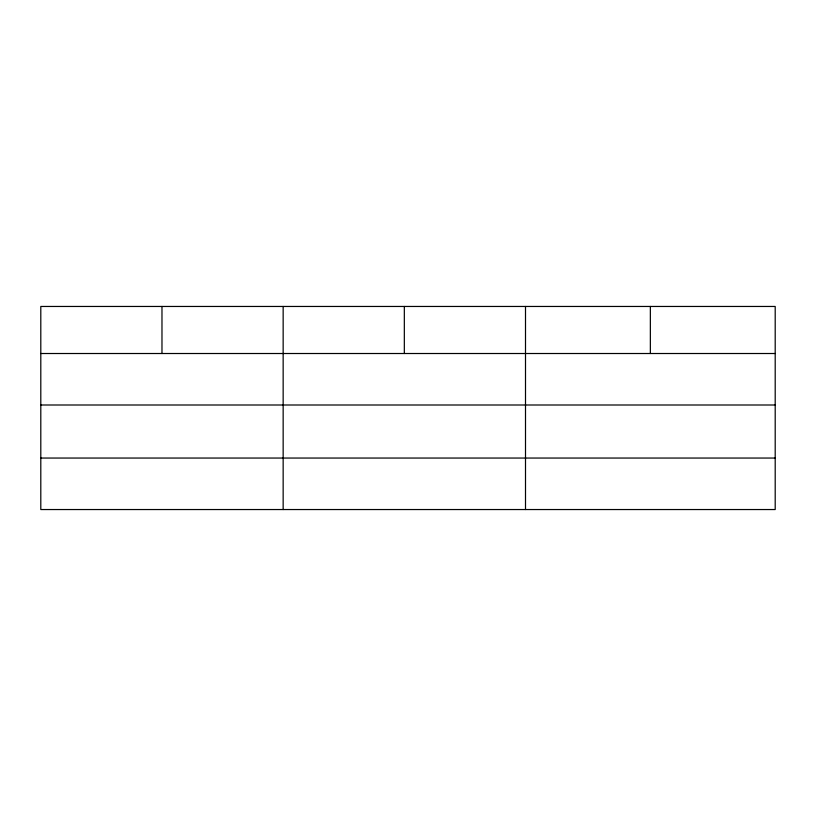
<?xml version="1.0" encoding="UTF-8"?>
<svg xmlns="http://www.w3.org/2000/svg" width="816" height="816" viewBox="0 0 816 816"><rect width="100%" height="100%" fill="white"/><g stroke="black" fill="none" stroke-linecap="round" stroke-linejoin="round"><path stroke-width="1.22" d="M775.2 405.001L775.2 306.459L40.8 306.459L40.8 509.541L775.2 509.541L775.2 405.001L40.8 405.001M40.8 353.512L775.2 353.512M40.8 458.051L775.2 458.051M650.352 306.459L650.352 353.512M525.504 306.459L525.504 509.541M404.328 306.459L404.328 353.512M283.152 306.459L283.152 509.541M161.976 306.459L161.976 353.512"/></g></svg>
